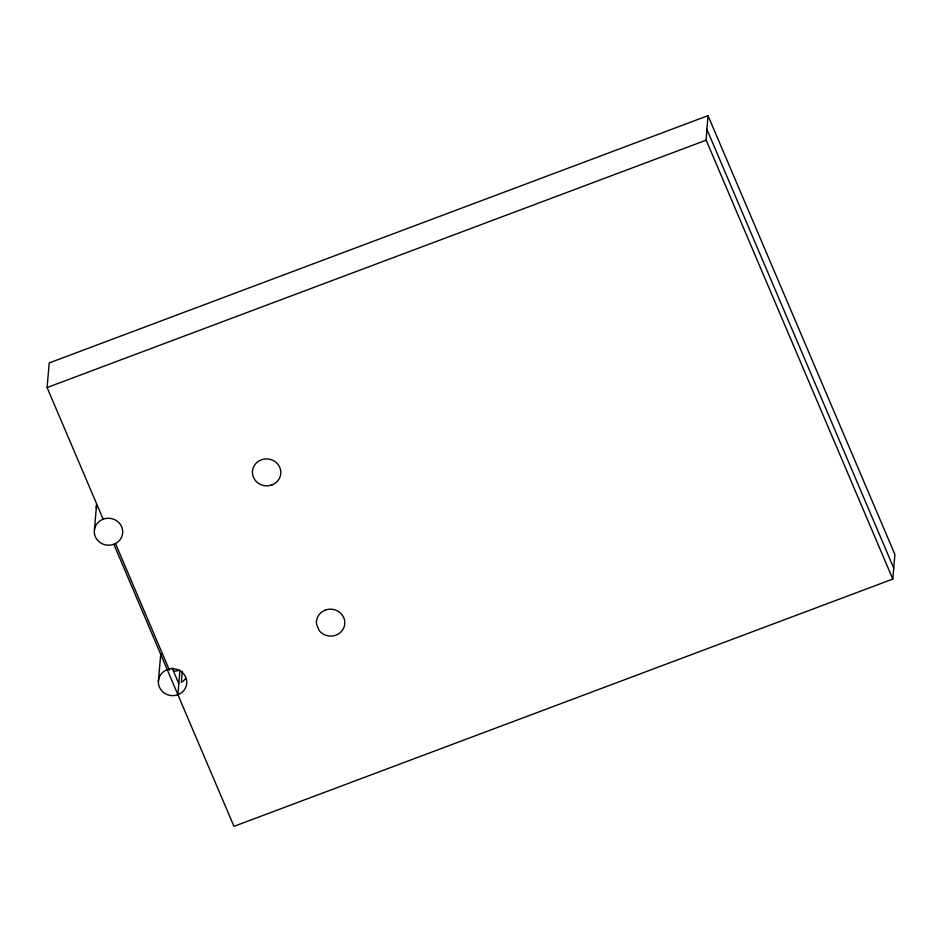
<?xml version="1.0" encoding="UTF-8"?>
<svg xmlns="http://www.w3.org/2000/svg" width="942" height="942" viewBox="0 0 942 942"><rect width="100%" height="100%" fill="white"/><g stroke="black" fill="none" stroke-linecap="round" stroke-linejoin="round"><path stroke-width="1.41" d="M103.161 519.195A14.224 13.471 4.9 0 0 99.758 542.286A14.224 13.471 4.9 0 0 122.578 533.714A14.224 13.471 4.9 0 0 103.161 519.195L47.1 387.551L49.208 362.929L708.031 115.654L894.9 554.449L892.792 579.071L233.969 826.346L113.841 544.264M94.424 529.745L96.531 505.124A14.224 13.471 4.9 0 0 96.496 508.633M158.35 681.773L160.47 657.151A14.224 13.471 4.9 0 1 161.023 653.677M177.861 694.607L179.969 669.986M182.265 671.469L181.335 682.373L183.349 680.984A14.224 13.471 4.9 0 0 185.668 678.264M893.734 568.073L706.865 129.278L708.031 115.654M892.792 579.071L706.182 140.17L706.865 129.278M47.1 387.551L706.182 140.17M172.115 667.949L178.803 683.657M115.748 544.135L169.419 670.162M178.073 670.669A14.224 13.471 4.9 0 1 174.388 671.022M325.273 610.11L322.046 611.817A14.224 13.471 4.9 0 0 316.5 624.181L319.267 630.669A14.224 13.471 4.9 0 0 338.154 634.131A14.224 13.471 4.9 0 0 343.265 616.621A14.224 13.471 4.9 0 0 325.273 610.11M169.171 669.056L165.71 670.304A14.224 13.471 4.9 0 0 159.328 686.953A14.224 13.471 4.9 0 0 175.966 695.29L179.416 694.042A14.224 13.471 4.9 0 0 185.81 677.392A14.224 13.471 4.9 0 0 169.171 669.056M271.955 484.918L268.364 485.778A14.224 13.471 4.9 0 1 255.27 480.408L253.445 477.323A14.224 13.471 4.9 0 1 261.275 459.849A14.224 13.471 4.9 0 1 279.798 467.432A14.224 13.471 4.9 0 1 271.955 484.918"/></g></svg>
